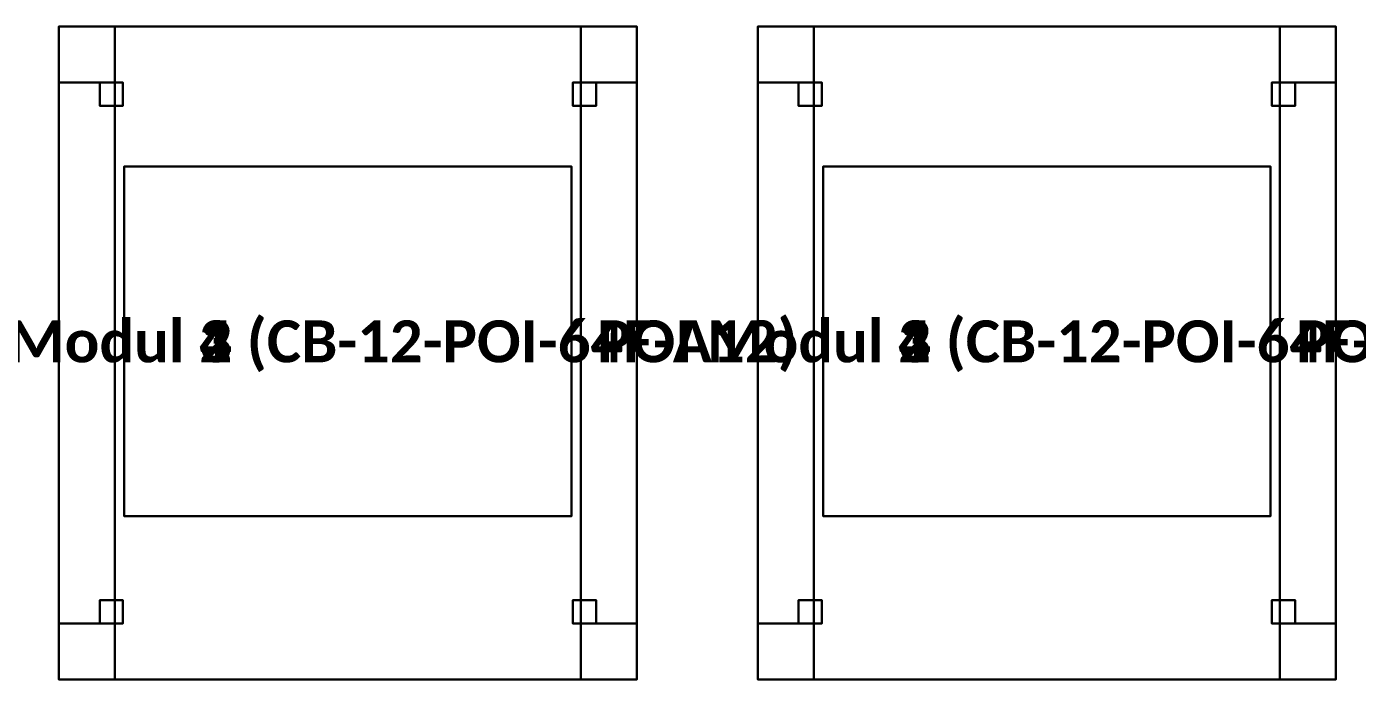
# Model space of a CAD drawing. Header units: millimetres. Extents: x -25000 to 25000, y -60388 to 35000.
# Drawn here: x 14055 to 15483, y -60220 to -59520 of the extents above; entities that cross this region are included whole.
import ezdxf
from ezdxf.enums import TextEntityAlignment as Align

# ---------------------------------------------------------------- set-up
doc = ezdxf.new("R2010")
doc.units = ezdxf.units.MM
doc.layers.add('EKP_POI_MODULLERI', color=40, linetype='CONTINUOUS')
doc.layers.add('EKP_POI_TASIYICI_SASE', color=30, linetype='CONTINUOUS')
doc.styles.get("Standard").update_dxf_attribs({"font": 'calibrib.ttf'})

msp = doc.modelspace()

# ---------------------------------------------------------------- linework, layer by layer
at = {"layer": 'EKP_POI_MODULLERI'}
for p, q in [((14640, -59670, 18279.5), (14160, -59670, 18279.5)), ((14160, -59670, 18279.5), (14160, -60045, 18279.5)), ((14640, -59670, 18543.5), (14160, -59670, 18543.5)), ((14160, -59670, 18543.5), (14160, -60045, 18543.5)), ((14160, -59670, 18279.5), (14160, -59670, 18543.5)), ((14640, -59670, 18594.5), (14160, -59670, 18594.5)), ((14160, -59670, 18594.5), (14160, -60045, 18594.5)), ((14640, -59670, 18858.5), (14160, -59670, 18858.5)), ((14160, -59670, 18858.5), (14160, -60045, 18858.5)), ((14160, -59670, 18594.5), (14160, -59670, 18858.5)), ((14640, -59670, 18909.5), (14160, -59670, 18909.5)), ((14160, -59670, 18909.5), (14160, -60045, 18909.5)), ((14640, -59670, 19173.5), (14160, -59670, 19173.5)), ((14160, -59670, 19173.5), (14160, -60045, 19173.5)), ((14160, -59670, 18909.5), (14160, -59670, 19173.5)), ((14640, -59670, 19224.5), (14160, -59670, 19224.5)), ((14160, -59670, 19224.5), (14160, -60045, 19224.5)), ((14640, -59670, 19488.5), (14160, -59670, 19488.5)), ((14160, -59670, 19488.5), (14160, -60045, 19488.5)), ((14160, -59670, 19224.5), (14160, -59670, 19488.5)), ((14640, -60045, 18279.5), (14640, -59670, 18279.5)), ((14640, -60045, 18543.5), (14640, -59670, 18543.5)), ((14640, -59670, 18279.5), (14640, -59670, 18543.5)), ((14640, -60045, 18594.5), (14640, -59670, 18594.5)), ((14640, -60045, 18858.5), (14640, -59670, 18858.5)), ((14640, -59670, 18594.5), (14640, -59670, 18858.5)), ((14640, -60045, 18909.5), (14640, -59670, 18909.5)), ((14640, -60045, 19173.5), (14640, -59670, 19173.5)), ((14640, -59670, 18909.5), (14640, -59670, 19173.5)), ((14640, -60045, 19224.5), (14640, -59670, 19224.5)), ((14640, -60045, 19488.5), (14640, -59670, 19488.5)), ((14640, -59670, 19224.5), (14640, -59670, 19488.5)), ((15390, -59670, 18279.5), (14910, -59670, 18279.5)), ((14910, -59670, 18279.5), (14910, -60045, 18279.5)), ((15390, -59670, 18543.5), (14910, -59670, 18543.5)), ((14910, -59670, 18543.5), (14910, -60045, 18543.5)), ((14910, -59670, 18279.5), (14910, -59670, 18543.5)), ((15390, -59670, 18594.5), (14910, -59670, 18594.5)), ((14910, -59670, 18594.5), (14910, -60045, 18594.5)), ((15390, -59670, 18858.5), (14910, -59670, 18858.5)), ((14910, -59670, 18858.5), (14910, -60045, 18858.5)), ((14910, -59670, 18594.5), (14910, -59670, 18858.5)), ((15390, -59670, 18909.5), (14910, -59670, 18909.5)), ((14910, -59670, 18909.5), (14910, -60045, 18909.5)), ((15390, -59670, 19173.5), (14910, -59670, 19173.5)), ((14910, -59670, 19173.5), (14910, -60045, 19173.5)), ((14910, -59670, 18909.5), (14910, -59670, 19173.5)), ((15390, -59670, 19224.5), (14910, -59670, 19224.5)), ((14910, -59670, 19224.5), (14910, -60045, 19224.5)), ((15390, -59670, 19488.5), (14910, -59670, 19488.5)), ((14910, -59670, 19488.5), (14910, -60045, 19488.5)), ((14910, -59670, 19224.5), (14910, -59670, 19488.5)), ((15390, -60045, 18279.5), (15390, -59670, 18279.5)), ((15390, -60045, 18543.5), (15390, -59670, 18543.5)), ((15390, -59670, 18279.5), (15390, -59670, 18543.5)), ((15390, -60045, 18594.5), (15390, -59670, 18594.5)), ((15390, -60045, 18858.5), (15390, -59670, 18858.5)), ((15390, -59670, 18594.5), (15390, -59670, 18858.5)), ((15390, -60045, 18909.5), (15390, -59670, 18909.5)), ((15390, -60045, 19173.5), (15390, -59670, 19173.5)), ((15390, -59670, 18909.5), (15390, -59670, 19173.5)), ((15390, -60045, 19224.5), (15390, -59670, 19224.5)), ((15390, -60045, 19488.5), (15390, -59670, 19488.5)), ((15390, -59670, 19224.5), (15390, -59670, 19488.5)), ((14160, -60045, 18279.5), (14640, -60045, 18279.5)), ((14160, -60045, 18543.5), (14640, -60045, 18543.5)), ((14160, -60045, 18279.5), (14160, -60045, 18543.5)), ((14160, -60045, 18594.5), (14640, -60045, 18594.5)), ((14160, -60045, 18858.5), (14640, -60045, 18858.5)), ((14160, -60045, 18594.5), (14160, -60045, 18858.5)), ((14160, -60045, 18909.5), (14640, -60045, 18909.5)), ((14160, -60045, 19173.5), (14640, -60045, 19173.5)), ((14160, -60045, 18909.5), (14160, -60045, 19173.5)), ((14160, -60045, 19224.5), (14640, -60045, 19224.5)), ((14160, -60045, 19488.5), (14640, -60045, 19488.5)), ((14160, -60045, 19224.5), (14160, -60045, 19488.5)), ((14640, -60045, 18279.5), (14640, -60045, 18543.5)), ((14640, -60045, 18594.5), (14640, -60045, 18858.5)), ((14640, -60045, 18909.5), (14640, -60045, 19173.5)), ((14640, -60045, 19224.5), (14640, -60045, 19488.5)), ((14910, -60045, 18279.5), (15390, -60045, 18279.5)), ((14910, -60045, 18543.5), (15390, -60045, 18543.5)), ((14910, -60045, 18279.5), (14910, -60045, 18543.5)), ((14910, -60045, 18594.5), (15390, -60045, 18594.5)), ((14910, -60045, 18858.5), (15390, -60045, 18858.5)), ((14910, -60045, 18594.5), (14910, -60045, 18858.5)), ((14910, -60045, 18909.5), (15390, -60045, 18909.5)), ((14910, -60045, 19173.5), (15390, -60045, 19173.5)), ((14910, -60045, 18909.5), (14910, -60045, 19173.5)), ((14910, -60045, 19224.5), (15390, -60045, 19224.5)), ((14910, -60045, 19488.5), (15390, -60045, 19488.5)), ((14910, -60045, 19224.5), (14910, -60045, 19488.5)), ((15390, -60045, 18279.5), (15390, -60045, 18543.5)), ((15390, -60045, 18594.5), (15390, -60045, 18858.5)), ((15390, -60045, 18909.5), (15390, -60045, 19173.5)), ((15390, -60045, 19224.5), (15390, -60045, 19488.5))]:
    msp.add_line(p, q, dxfattribs=at)
for points in [[(14160, -60045, 18279.5), (14640, -60045, 18279.5), (14640, -59670, 18279.5), (14160, -59670, 18279.5)], [(14160, -60045, 18543.5), (14640, -60045, 18543.5), (14640, -59670, 18543.5), (14160, -59670, 18543.5)], [(14160, -59670, 18279.5), (14640, -59670, 18279.5), (14640, -59670, 18543.5), (14160, -59670, 18543.5)], [(14160, -60045, 18279.5), (14160, -59670, 18279.5), (14160, -59670, 18543.5), (14160, -60045, 18543.5)], [(14160, -60045, 18594.5), (14640, -60045, 18594.5), (14640, -59670, 18594.5), (14160, -59670, 18594.5)], [(14160, -60045, 18858.5), (14640, -60045, 18858.5), (14640, -59670, 18858.5), (14160, -59670, 18858.5)], [(14160, -59670, 18594.5), (14640, -59670, 18594.5), (14640, -59670, 18858.5), (14160, -59670, 18858.5)], [(14160, -60045, 18594.5), (14160, -59670, 18594.5), (14160, -59670, 18858.5), (14160, -60045, 18858.5)], [(14160, -60045, 18909.5), (14640, -60045, 18909.5), (14640, -59670, 18909.5), (14160, -59670, 18909.5)], [(14160, -60045, 19173.5), (14640, -60045, 19173.5), (14640, -59670, 19173.5), (14160, -59670, 19173.5)], [(14160, -59670, 18909.5), (14640, -59670, 18909.5), (14640, -59670, 19173.5), (14160, -59670, 19173.5)], [(14160, -60045, 18909.5), (14160, -59670, 18909.5), (14160, -59670, 19173.5), (14160, -60045, 19173.5)], [(14160, -60045, 19224.5), (14640, -60045, 19224.5), (14640, -59670, 19224.5), (14160, -59670, 19224.5)], [(14160, -60045, 19488.5), (14640, -60045, 19488.5), (14640, -59670, 19488.5), (14160, -59670, 19488.5)], [(14160, -59670, 19224.5), (14640, -59670, 19224.5), (14640, -59670, 19488.5), (14160, -59670, 19488.5)], [(14160, -60045, 19224.5), (14160, -59670, 19224.5), (14160, -59670, 19488.5), (14160, -60045, 19488.5)], [(14640, -60045, 18279.5), (14640, -59670, 18279.5), (14640, -59670, 18543.5), (14640, -60045, 18543.5)], [(14640, -60045, 18594.5), (14640, -59670, 18594.5), (14640, -59670, 18858.5), (14640, -60045, 18858.5)], [(14640, -60045, 18909.5), (14640, -59670, 18909.5), (14640, -59670, 19173.5), (14640, -60045, 19173.5)], [(14640, -60045, 19224.5), (14640, -59670, 19224.5), (14640, -59670, 19488.5), (14640, -60045, 19488.5)], [(14910, -60045, 18279.5), (15390, -60045, 18279.5), (15390, -59670, 18279.5), (14910, -59670, 18279.5)], [(14910, -60045, 18543.5), (15390, -60045, 18543.5), (15390, -59670, 18543.5), (14910, -59670, 18543.5)], [(14910, -59670, 18279.5), (15390, -59670, 18279.5), (15390, -59670, 18543.5), (14910, -59670, 18543.5)], [(14910, -60045, 18279.5), (14910, -59670, 18279.5), (14910, -59670, 18543.5), (14910, -60045, 18543.5)], [(14910, -60045, 18594.5), (15390, -60045, 18594.5), (15390, -59670, 18594.5), (14910, -59670, 18594.5)], [(14910, -60045, 18858.5), (15390, -60045, 18858.5), (15390, -59670, 18858.5), (14910, -59670, 18858.5)], [(14910, -59670, 18594.5), (15390, -59670, 18594.5), (15390, -59670, 18858.5), (14910, -59670, 18858.5)], [(14910, -60045, 18594.5), (14910, -59670, 18594.5), (14910, -59670, 18858.5), (14910, -60045, 18858.5)], [(14910, -60045, 18909.5), (15390, -60045, 18909.5), (15390, -59670, 18909.5), (14910, -59670, 18909.5)], [(14910, -60045, 19173.5), (15390, -60045, 19173.5), (15390, -59670, 19173.5), (14910, -59670, 19173.5)], [(14910, -59670, 18909.5), (15390, -59670, 18909.5), (15390, -59670, 19173.5), (14910, -59670, 19173.5)], [(14910, -60045, 18909.5), (14910, -59670, 18909.5), (14910, -59670, 19173.5), (14910, -60045, 19173.5)], [(14910, -60045, 19224.5), (15390, -60045, 19224.5), (15390, -59670, 19224.5), (14910, -59670, 19224.5)], [(14910, -60045, 19488.5), (15390, -60045, 19488.5), (15390, -59670, 19488.5), (14910, -59670, 19488.5)], [(14910, -59670, 19224.5), (15390, -59670, 19224.5), (15390, -59670, 19488.5), (14910, -59670, 19488.5)], [(14910, -60045, 19224.5), (14910, -59670, 19224.5), (14910, -59670, 19488.5), (14910, -60045, 19488.5)], [(15390, -60045, 18279.5), (15390, -59670, 18279.5), (15390, -59670, 18543.5), (15390, -60045, 18543.5)], [(15390, -60045, 18594.5), (15390, -59670, 18594.5), (15390, -59670, 18858.5), (15390, -60045, 18858.5)], [(15390, -60045, 18909.5), (15390, -59670, 18909.5), (15390, -59670, 19173.5), (15390, -60045, 19173.5)], [(15390, -60045, 19224.5), (15390, -59670, 19224.5), (15390, -59670, 19488.5), (15390, -60045, 19488.5)], [(14160, -60045, 18279.5), (14640, -60045, 18279.5), (14640, -60045, 18543.5), (14160, -60045, 18543.5)], [(14160, -60045, 18594.5), (14640, -60045, 18594.5), (14640, -60045, 18858.5), (14160, -60045, 18858.5)], [(14160, -60045, 18909.5), (14640, -60045, 18909.5), (14640, -60045, 19173.5), (14160, -60045, 19173.5)], [(14160, -60045, 19224.5), (14640, -60045, 19224.5), (14640, -60045, 19488.5), (14160, -60045, 19488.5)], [(14910, -60045, 18279.5), (15390, -60045, 18279.5), (15390, -60045, 18543.5), (14910, -60045, 18543.5)], [(14910, -60045, 18594.5), (15390, -60045, 18594.5), (15390, -60045, 18858.5), (14910, -60045, 18858.5)], [(14910, -60045, 18909.5), (15390, -60045, 18909.5), (15390, -60045, 19173.5), (14910, -60045, 19173.5)], [(14910, -60045, 19224.5), (15390, -60045, 19224.5), (15390, -60045, 19488.5), (14910, -60045, 19488.5)]]:
    msp.add_3dface(points, dxfattribs=at)
at = {"layer": 'EKP_POI_TASIYICI_SASE'}
for p, q in [((14710, -59520, 18121), (14090, -59520, 18121)), ((14090, -59520, 18121), (14090, -60220, 18121)), ((14710, -59520, 18221), (14090, -59520, 18221)), ((14090, -59520, 18221), (14090, -60220, 18221)), ((14090, -59520, 18121), (14090, -59520, 18221)), ((14150, -59520, 18221), (14090, -59520, 18221)), ((14090, -59520, 18221), (14090, -59580, 18221)), ((14150, -59520, 19541), (14090, -59520, 19541)), ((14090, -59520, 19541), (14090, -59580, 19541)), ((14090, -59520, 18221), (14090, -59520, 19541)), ((14710, -59520, 19541), (14090, -59520, 19541)), ((14090, -59520, 19541), (14090, -60220, 19541)), ((14710, -59520, 19601), (14090, -59520, 19601)), ((14090, -59520, 19601), (14090, -60220, 19601)), ((14090, -59520, 19541), (14090, -59520, 19601)), ((14150, -59580, 18221), (14150, -59520, 18221)), ((14150, -59580, 19541), (14150, -59520, 19541)), ((14150, -59520, 18221), (14150, -59520, 19541)), ((14710, -59520, 18221), (14650, -59520, 18221)), ((14650, -59520, 18221), (14650, -59580, 18221)), ((14710, -59520, 19541), (14650, -59520, 19541)), ((14650, -59520, 19541), (14650, -59580, 19541)), ((14650, -59520, 18221), (14650, -59520, 19541)), ((14710, -60220, 18121), (14710, -59520, 18121)), ((14710, -60220, 18221), (14710, -59520, 18221)), ((14710, -59520, 18121), (14710, -59520, 18221)), ((14710, -59580, 18221), (14710, -59520, 18221)), ((14710, -59580, 19541), (14710, -59520, 19541)), ((14710, -59520, 18221), (14710, -59520, 19541)), ((14710, -60220, 19541), (14710, -59520, 19541)), ((14710, -60220, 19601), (14710, -59520, 19601)), ((14710, -59520, 19541), (14710, -59520, 19601)), ((15460, -59520, 18121), (14840, -59520, 18121)), ((14840, -59520, 18121), (14840, -60220, 18121)), ((15460, -59520, 18221), (14840, -59520, 18221)), ((14840, -59520, 18221), (14840, -60220, 18221)), ((14840, -59520, 18121), (14840, -59520, 18221)), ((14900, -59520, 18221), (14840, -59520, 18221)), ((14840, -59520, 18221), (14840, -59580, 18221)), ((14900, -59520, 19541), (14840, -59520, 19541)), ((14840, -59520, 19541), (14840, -59580, 19541)), ((14840, -59520, 18221), (14840, -59520, 19541)), ((15460, -59520, 19541), (14840, -59520, 19541)), ((14840, -59520, 19541), (14840, -60220, 19541)), ((15460, -59520, 19601), (14840, -59520, 19601)), ((14840, -59520, 19601), (14840, -60220, 19601)), ((14840, -59520, 19541), (14840, -59520, 19601)), ((14900, -59580, 18221), (14900, -59520, 18221)), ((14900, -59580, 19541), (14900, -59520, 19541)), ((14900, -59520, 18221), (14900, -59520, 19541)), ((15460, -59520, 18221), (15400, -59520, 18221)), ((15400, -59520, 18221), (15400, -59580, 18221)), ((15460, -59520, 19541), (15400, -59520, 19541)), ((15400, -59520, 19541), (15400, -59580, 19541)), ((15400, -59520, 18221), (15400, -59520, 19541)), ((15460, -60220, 18121), (15460, -59520, 18121)), ((15460, -60220, 18221), (15460, -59520, 18221)), ((15460, -59520, 18121), (15460, -59520, 18221)), ((15460, -59580, 18221), (15460, -59520, 18221)), ((15460, -59580, 19541), (15460, -59520, 19541)), ((15460, -59520, 18221), (15460, -59520, 19541)), ((15460, -60220, 19541), (15460, -59520, 19541)), ((15460, -60220, 19601), (15460, -59520, 19601)), ((15460, -59520, 19541), (15460, -59520, 19601)), ((14090, -59580, 18221), (14150, -59580, 18221)), ((14090, -59580, 19541), (14150, -59580, 19541)), ((14090, -59580, 18221), (14090, -59580, 19541)), ((14150, -59580, 18261), (14090, -59580, 18261)), ((14090, -59580, 18261), (14090, -60160, 18261)), ((14150, -59580, 18301), (14090, -59580, 18301)), ((14090, -59580, 18301), (14090, -60160, 18301)), ((14090, -59580, 18261), (14090, -59580, 18301)), ((14150, -59580, 18861), (14090, -59580, 18861)), ((14090, -59580, 18861), (14090, -60160, 18861)), ((14150, -59580, 18901), (14090, -59580, 18901)), ((14090, -59580, 18901), (14090, -60160, 18901)), ((14090, -59580, 18861), (14090, -59580, 18901)), ((14150, -59580, 19481), (14090, -59580, 19481)), ((14090, -59580, 19481), (14090, -60160, 19481)), ((14150, -59580, 19521), (14090, -59580, 19521)), ((14090, -59580, 19521), (14090, -60160, 19521)), ((14090, -59580, 19481), (14090, -59580, 19521)), ((14158.7, -59580, 18221), (14133.7, -59580, 18221)), ((14133.7, -59580, 18221), (14133.7, -59605, 18221)), ((14158.7, -59580, 19541), (14133.7, -59580, 19541)), ((14133.7, -59580, 19541), (14133.7, -59605, 19541)), ((14133.7, -59580, 18221), (14133.7, -59580, 19541)), ((14150, -59580, 18221), (14150, -59580, 19541)), ((14150, -60160, 18261), (14150, -59580, 18261)), ((14150, -60160, 18301), (14150, -59580, 18301)), ((14150, -59580, 18261), (14150, -59580, 18301)), ((14150, -60160, 18861), (14150, -59580, 18861)), ((14150, -60160, 18901), (14150, -59580, 18901)), ((14150, -59580, 18861), (14150, -59580, 18901)), ((14150, -60160, 19481), (14150, -59580, 19481)), ((14150, -60160, 19521), (14150, -59580, 19521)), ((14150, -59580, 19481), (14150, -59580, 19521)), ((14158.7, -59605, 18221), (14158.7, -59580, 18221)), ((14158.7, -59605, 19541), (14158.7, -59580, 19541)), ((14158.7, -59580, 18221), (14158.7, -59580, 19541)), ((14666.3, -59580, 18221), (14641.3, -59580, 18221)), ((14641.3, -59580, 18221), (14641.3, -59605, 18221)), ((14666.3, -59580, 19541), (14641.3, -59580, 19541)), ((14641.3, -59580, 19541), (14641.3, -59605, 19541)), ((14641.3, -59580, 18221), (14641.3, -59580, 19541)), ((14650, -59580, 18221), (14710, -59580, 18221)), ((14650, -59580, 19541), (14710, -59580, 19541)), ((14650, -59580, 18221), (14650, -59580, 19541)), ((14710, -59580, 18261), (14650, -59580, 18261)), ((14650, -59580, 18261), (14650, -60160, 18261)), ((14710, -59580, 18301), (14650, -59580, 18301)), ((14650, -59580, 18301), (14650, -60160, 18301)), ((14650, -59580, 18261), (14650, -59580, 18301)), ((14710, -59580, 18861), (14650, -59580, 18861)), ((14650, -59580, 18861), (14650, -60160, 18861)), ((14710, -59580, 18901), (14650, -59580, 18901)), ((14650, -59580, 18901), (14650, -60160, 18901)), ((14650, -59580, 18861), (14650, -59580, 18901)), ((14710, -59580, 19481), (14650, -59580, 19481)), ((14650, -59580, 19481), (14650, -60160, 19481)), ((14710, -59580, 19521), (14650, -59580, 19521)), ((14650, -59580, 19521), (14650, -60160, 19521)), ((14650, -59580, 19481), (14650, -59580, 19521)), ((14666.3, -59605, 18221), (14666.3, -59580, 18221)), ((14666.3, -59605, 19541), (14666.3, -59580, 19541)), ((14666.3, -59580, 18221), (14666.3, -59580, 19541)), ((14710, -59580, 18221), (14710, -59580, 19541)), ((14710, -60160, 18261), (14710, -59580, 18261)), ((14710, -60160, 18301), (14710, -59580, 18301)), ((14710, -59580, 18261), (14710, -59580, 18301)), ((14710, -60160, 18861), (14710, -59580, 18861)), ((14710, -60160, 18901), (14710, -59580, 18901)), ((14710, -59580, 18861), (14710, -59580, 18901)), ((14710, -60160, 19481), (14710, -59580, 19481)), ((14710, -60160, 19521), (14710, -59580, 19521)), ((14710, -59580, 19481), (14710, -59580, 19521)), ((14840, -59580, 18221), (14900, -59580, 18221)), ((14840, -59580, 19541), (14900, -59580, 19541)), ((14840, -59580, 18221), (14840, -59580, 19541)), ((14900, -59580, 18261), (14840, -59580, 18261)), ((14840, -59580, 18261), (14840, -60160, 18261)), ((14900, -59580, 18301), (14840, -59580, 18301)), ((14840, -59580, 18301), (14840, -60160, 18301)), ((14840, -59580, 18261), (14840, -59580, 18301)), ((14900, -59580, 18861), (14840, -59580, 18861)), ((14840, -59580, 18861), (14840, -60160, 18861)), ((14900, -59580, 18901), (14840, -59580, 18901)), ((14840, -59580, 18901), (14840, -60160, 18901)), ((14840, -59580, 18861), (14840, -59580, 18901)), ((14900, -59580, 19481), (14840, -59580, 19481)), ((14840, -59580, 19481), (14840, -60160, 19481)), ((14900, -59580, 19521), (14840, -59580, 19521)), ((14840, -59580, 19521), (14840, -60160, 19521)), ((14840, -59580, 19481), (14840, -59580, 19521)), ((14908.7, -59580, 18221), (14883.7, -59580, 18221)), ((14883.7, -59580, 18221), (14883.7, -59605, 18221)), ((14908.7, -59580, 19541), (14883.7, -59580, 19541)), ((14883.7, -59580, 19541), (14883.7, -59605, 19541)), ((14883.7, -59580, 18221), (14883.7, -59580, 19541)), ((14900, -59580, 18221), (14900, -59580, 19541)), ((14900, -60160, 18261), (14900, -59580, 18261)), ((14900, -60160, 18301), (14900, -59580, 18301)), ((14900, -59580, 18261), (14900, -59580, 18301)), ((14900, -60160, 18861), (14900, -59580, 18861)), ((14900, -60160, 18901), (14900, -59580, 18901)), ((14900, -59580, 18861), (14900, -59580, 18901)), ((14900, -60160, 19481), (14900, -59580, 19481)), ((14900, -60160, 19521), (14900, -59580, 19521)), ((14900, -59580, 19481), (14900, -59580, 19521)), ((14908.7, -59605, 18221), (14908.7, -59580, 18221)), ((14908.7, -59605, 19541), (14908.7, -59580, 19541)), ((14908.7, -59580, 18221), (14908.7, -59580, 19541)), ((15416.3, -59580, 18221), (15391.3, -59580, 18221)), ((15391.3, -59580, 18221), (15391.3, -59605, 18221)), ((15416.3, -59580, 19541), (15391.3, -59580, 19541)), ((15391.3, -59580, 19541), (15391.3, -59605, 19541)), ((15391.3, -59580, 18221), (15391.3, -59580, 19541)), ((15400, -59580, 18221), (15460, -59580, 18221)), ((15400, -59580, 19541), (15460, -59580, 19541)), ((15400, -59580, 18221), (15400, -59580, 19541)), ((15460, -59580, 18261), (15400, -59580, 18261)), ((15400, -59580, 18261), (15400, -60160, 18261)), ((15460, -59580, 18301), (15400, -59580, 18301)), ((15400, -59580, 18301), (15400, -60160, 18301)), ((15400, -59580, 18261), (15400, -59580, 18301)), ((15460, -59580, 18861), (15400, -59580, 18861)), ((15400, -59580, 18861), (15400, -60160, 18861)), ((15460, -59580, 18901), (15400, -59580, 18901)), ((15400, -59580, 18901), (15400, -60160, 18901)), ((15400, -59580, 18861), (15400, -59580, 18901)), ((15460, -59580, 19481), (15400, -59580, 19481)), ((15400, -59580, 19481), (15400, -60160, 19481)), ((15460, -59580, 19521), (15400, -59580, 19521)), ((15400, -59580, 19521), (15400, -60160, 19521)), ((15400, -59580, 19481), (15400, -59580, 19521)), ((15416.3, -59605, 18221), (15416.3, -59580, 18221)), ((15416.3, -59605, 19541), (15416.3, -59580, 19541)), ((15416.3, -59580, 18221), (15416.3, -59580, 19541)), ((15460, -59580, 18221), (15460, -59580, 19541)), ((15460, -60160, 18261), (15460, -59580, 18261)), ((15460, -60160, 18301), (15460, -59580, 18301)), ((15460, -59580, 18261), (15460, -59580, 18301)), ((15460, -60160, 18861), (15460, -59580, 18861)), ((15460, -60160, 18901), (15460, -59580, 18901)), ((15460, -59580, 18861), (15460, -59580, 18901)), ((15460, -60160, 19481), (15460, -59580, 19481)), ((15460, -60160, 19521), (15460, -59580, 19521)), ((15460, -59580, 19481), (15460, -59580, 19521)), ((14133.7, -59605, 18221), (14158.7, -59605, 18221)), ((14133.7, -59605, 19541), (14158.7, -59605, 19541)), ((14133.7, -59605, 18221), (14133.7, -59605, 19541)), ((14158.7, -59605, 18221), (14158.7, -59605, 19541)), ((14641.3, -59605, 18221), (14666.3, -59605, 18221)), ((14641.3, -59605, 19541), (14666.3, -59605, 19541)), ((14641.3, -59605, 18221), (14641.3, -59605, 19541)), ((14666.3, -59605, 18221), (14666.3, -59605, 19541)), ((14883.7, -59605, 18221), (14908.7, -59605, 18221)), ((14883.7, -59605, 19541), (14908.7, -59605, 19541)), ((14883.7, -59605, 18221), (14883.7, -59605, 19541)), ((14908.7, -59605, 18221), (14908.7, -59605, 19541)), ((15391.3, -59605, 18221), (15416.3, -59605, 18221)), ((15391.3, -59605, 19541), (15416.3, -59605, 19541)), ((15391.3, -59605, 18221), (15391.3, -59605, 19541)), ((15416.3, -59605, 18221), (15416.3, -59605, 19541)), ((14158.7, -60135, 18221), (14133.7, -60135, 18221)), ((14133.7, -60135, 18221), (14133.7, -60160, 18221)), ((14158.7, -60135, 19541), (14133.7, -60135, 19541)), ((14133.7, -60135, 19541), (14133.7, -60160, 19541)), ((14133.7, -60135, 18221), (14133.7, -60135, 19541)), ((14158.7, -60160, 18221), (14158.7, -60135, 18221)), ((14158.7, -60160, 19541), (14158.7, -60135, 19541)), ((14158.7, -60135, 18221), (14158.7, -60135, 19541)), ((14666.3, -60135, 18221), (14641.3, -60135, 18221)), ((14641.3, -60135, 18221), (14641.3, -60160, 18221)), ((14666.3, -60135, 19541), (14641.3, -60135, 19541)), ((14641.3, -60135, 19541), (14641.3, -60160, 19541)), ((14641.3, -60135, 18221), (14641.3, -60135, 19541)), ((14666.3, -60160, 18221), (14666.3, -60135, 18221)), ((14666.3, -60160, 19541), (14666.3, -60135, 19541)), ((14666.3, -60135, 18221), (14666.3, -60135, 19541)), ((14908.7, -60135, 18221), (14883.7, -60135, 18221)), ((14883.7, -60135, 18221), (14883.7, -60160, 18221)), ((14908.7, -60135, 19541), (14883.7, -60135, 19541)), ((14883.7, -60135, 19541), (14883.7, -60160, 19541)), ((14883.7, -60135, 18221), (14883.7, -60135, 19541)), ((14908.7, -60160, 18221), (14908.7, -60135, 18221)), ((14908.7, -60160, 19541), (14908.7, -60135, 19541)), ((14908.7, -60135, 18221), (14908.7, -60135, 19541)), ((15416.3, -60135, 18221), (15391.3, -60135, 18221)), ((15391.3, -60135, 18221), (15391.3, -60160, 18221)), ((15416.3, -60135, 19541), (15391.3, -60135, 19541)), ((15391.3, -60135, 19541), (15391.3, -60160, 19541)), ((15391.3, -60135, 18221), (15391.3, -60135, 19541)), ((15416.3, -60160, 18221), (15416.3, -60135, 18221)), ((15416.3, -60160, 19541), (15416.3, -60135, 19541)), ((15416.3, -60135, 18221), (15416.3, -60135, 19541)), ((14150, -60160, 18221), (14090, -60160, 18221)), ((14090, -60160, 18221), (14090, -60220, 18221)), ((14150, -60160, 19541), (14090, -60160, 19541)), ((14090, -60160, 19541), (14090, -60220, 19541)), ((14090, -60160, 18221), (14090, -60160, 19541)), ((14090, -60160, 18261), (14150, -60160, 18261)), ((14090, -60160, 18301), (14150, -60160, 18301)), ((14090, -60160, 18261), (14090, -60160, 18301)), ((14090, -60160, 18861), (14150, -60160, 18861)), ((14090, -60160, 18901), (14150, -60160, 18901)), ((14090, -60160, 18861), (14090, -60160, 18901)), ((14090, -60160, 19481), (14150, -60160, 19481)), ((14090, -60160, 19521), (14150, -60160, 19521)), ((14090, -60160, 19481), (14090, -60160, 19521)), ((14133.7, -60160, 18221), (14158.7, -60160, 18221)), ((14133.7, -60160, 19541), (14158.7, -60160, 19541)), ((14133.7, -60160, 18221), (14133.7, -60160, 19541)), ((14150, -60220, 18221), (14150, -60160, 18221)), ((14150, -60220, 19541), (14150, -60160, 19541)), ((14150, -60160, 18221), (14150, -60160, 19541)), ((14150, -60160, 18261), (14150, -60160, 18301)), ((14150, -60160, 18861), (14150, -60160, 18901)), ((14150, -60160, 19481), (14150, -60160, 19521)), ((14158.7, -60160, 18221), (14158.7, -60160, 19541)), ((14641.3, -60160, 18221), (14666.3, -60160, 18221)), ((14641.3, -60160, 19541), (14666.3, -60160, 19541)), ((14641.3, -60160, 18221), (14641.3, -60160, 19541)), ((14710, -60160, 18221), (14650, -60160, 18221)), ((14650, -60160, 18221), (14650, -60220, 18221)), ((14710, -60160, 19541), (14650, -60160, 19541)), ((14650, -60160, 19541), (14650, -60220, 19541)), ((14650, -60160, 18221), (14650, -60160, 19541)), ((14650, -60160, 18261), (14710, -60160, 18261)), ((14650, -60160, 18301), (14710, -60160, 18301)), ((14650, -60160, 18261), (14650, -60160, 18301)), ((14650, -60160, 18861), (14710, -60160, 18861)), ((14650, -60160, 18901), (14710, -60160, 18901)), ((14650, -60160, 18861), (14650, -60160, 18901)), ((14650, -60160, 19481), (14710, -60160, 19481)), ((14650, -60160, 19521), (14710, -60160, 19521)), ((14650, -60160, 19481), (14650, -60160, 19521)), ((14666.3, -60160, 18221), (14666.3, -60160, 19541)), ((14710, -60220, 18221), (14710, -60160, 18221)), ((14710, -60220, 19541), (14710, -60160, 19541)), ((14710, -60160, 18221), (14710, -60160, 19541)), ((14710, -60160, 18261), (14710, -60160, 18301)), ((14710, -60160, 18861), (14710, -60160, 18901)), ((14710, -60160, 19481), (14710, -60160, 19521)), ((14900, -60160, 18221), (14840, -60160, 18221)), ((14840, -60160, 18221), (14840, -60220, 18221)), ((14900, -60160, 19541), (14840, -60160, 19541)), ((14840, -60160, 19541), (14840, -60220, 19541)), ((14840, -60160, 18221), (14840, -60160, 19541)), ((14840, -60160, 18261), (14900, -60160, 18261)), ((14840, -60160, 18301), (14900, -60160, 18301)), ((14840, -60160, 18261), (14840, -60160, 18301)), ((14840, -60160, 18861), (14900, -60160, 18861)), ((14840, -60160, 18901), (14900, -60160, 18901)), ((14840, -60160, 18861), (14840, -60160, 18901)), ((14840, -60160, 19481), (14900, -60160, 19481)), ((14840, -60160, 19521), (14900, -60160, 19521)), ((14840, -60160, 19481), (14840, -60160, 19521)), ((14883.7, -60160, 18221), (14908.7, -60160, 18221)), ((14883.7, -60160, 19541), (14908.7, -60160, 19541)), ((14883.7, -60160, 18221), (14883.7, -60160, 19541)), ((14900, -60220, 18221), (14900, -60160, 18221)), ((14900, -60220, 19541), (14900, -60160, 19541)), ((14900, -60160, 18221), (14900, -60160, 19541)), ((14900, -60160, 18261), (14900, -60160, 18301)), ((14900, -60160, 18861), (14900, -60160, 18901)), ((14900, -60160, 19481), (14900, -60160, 19521)), ((14908.7, -60160, 18221), (14908.7, -60160, 19541)), ((15391.3, -60160, 18221), (15416.3, -60160, 18221)), ((15391.3, -60160, 19541), (15416.3, -60160, 19541)), ((15391.3, -60160, 18221), (15391.3, -60160, 19541)), ((15460, -60160, 18221), (15400, -60160, 18221)), ((15400, -60160, 18221), (15400, -60220, 18221)), ((15460, -60160, 19541), (15400, -60160, 19541)), ((15400, -60160, 19541), (15400, -60220, 19541)), ((15400, -60160, 18221), (15400, -60160, 19541)), ((15400, -60160, 18261), (15460, -60160, 18261)), ((15400, -60160, 18301), (15460, -60160, 18301)), ((15400, -60160, 18261), (15400, -60160, 18301)), ((15400, -60160, 18861), (15460, -60160, 18861)), ((15400, -60160, 18901), (15460, -60160, 18901)), ((15400, -60160, 18861), (15400, -60160, 18901)), ((15400, -60160, 19481), (15460, -60160, 19481)), ((15400, -60160, 19521), (15460, -60160, 19521)), ((15400, -60160, 19481), (15400, -60160, 19521)), ((15416.3, -60160, 18221), (15416.3, -60160, 19541)), ((15460, -60220, 18221), (15460, -60160, 18221)), ((15460, -60220, 19541), (15460, -60160, 19541)), ((15460, -60160, 18221), (15460, -60160, 19541)), ((15460, -60160, 18261), (15460, -60160, 18301)), ((15460, -60160, 18861), (15460, -60160, 18901)), ((15460, -60160, 19481), (15460, -60160, 19521)), ((14090, -60220, 18121), (14710, -60220, 18121)), ((14090, -60220, 18221), (14710, -60220, 18221)), ((14090, -60220, 18121), (14090, -60220, 18221)), ((14090, -60220, 18221), (14150, -60220, 18221)), ((14090, -60220, 19541), (14150, -60220, 19541)), ((14090, -60220, 18221), (14090, -60220, 19541)), ((14090, -60220, 19541), (14710, -60220, 19541)), ((14090, -60220, 19601), (14710, -60220, 19601)), ((14090, -60220, 19541), (14090, -60220, 19601)), ((14150, -60220, 18221), (14150, -60220, 19541)), ((14650, -60220, 18221), (14710, -60220, 18221)), ((14650, -60220, 19541), (14710, -60220, 19541)), ((14650, -60220, 18221), (14650, -60220, 19541)), ((14710, -60220, 18121), (14710, -60220, 18221)), ((14710, -60220, 18221), (14710, -60220, 19541)), ((14710, -60220, 19541), (14710, -60220, 19601)), ((14840, -60220, 18121), (15460, -60220, 18121)), ((14840, -60220, 18221), (15460, -60220, 18221)), ((14840, -60220, 18121), (14840, -60220, 18221)), ((14840, -60220, 18221), (14900, -60220, 18221)), ((14840, -60220, 19541), (14900, -60220, 19541)), ((14840, -60220, 18221), (14840, -60220, 19541)), ((14840, -60220, 19541), (15460, -60220, 19541)), ((14840, -60220, 19601), (15460, -60220, 19601)), ((14840, -60220, 19541), (14840, -60220, 19601)), ((14900, -60220, 18221), (14900, -60220, 19541)), ((15400, -60220, 18221), (15460, -60220, 18221)), ((15400, -60220, 19541), (15460, -60220, 19541)), ((15400, -60220, 18221), (15400, -60220, 19541)), ((15460, -60220, 18121), (15460, -60220, 18221)), ((15460, -60220, 18221), (15460, -60220, 19541)), ((15460, -60220, 19541), (15460, -60220, 19601))]:
    msp.add_line(p, q, dxfattribs=at)
for points in [[(14090, -60220, 18121), (14710, -60220, 18121), (14710, -59520, 18121), (14090, -59520, 18121)], [(14090, -60220, 18221), (14710, -60220, 18221), (14710, -59520, 18221), (14090, -59520, 18221)], [(14090, -59520, 18121), (14710, -59520, 18121), (14710, -59520, 18221), (14090, -59520, 18221)], [(14090, -60220, 18121), (14090, -59520, 18121), (14090, -59520, 18221), (14090, -60220, 18221)], [(14090, -59580, 18221), (14150, -59580, 18221), (14150, -59520, 18221), (14090, -59520, 18221)], [(14090, -59580, 19541), (14150, -59580, 19541), (14150, -59520, 19541), (14090, -59520, 19541)], [(14090, -59520, 18221), (14150, -59520, 18221), (14150, -59520, 19541), (14090, -59520, 19541)], [(14090, -59580, 18221), (14090, -59520, 18221), (14090, -59520, 19541), (14090, -59580, 19541)], [(14090, -60220, 19541), (14710, -60220, 19541), (14710, -59520, 19541), (14090, -59520, 19541)], [(14090, -60220, 19601), (14710, -60220, 19601), (14710, -59520, 19601), (14090, -59520, 19601)], [(14090, -59520, 19541), (14710, -59520, 19541), (14710, -59520, 19601), (14090, -59520, 19601)], [(14090, -60220, 19541), (14090, -59520, 19541), (14090, -59520, 19601), (14090, -60220, 19601)], [(14150, -59580, 18221), (14150, -59520, 18221), (14150, -59520, 19541), (14150, -59580, 19541)], [(14650, -59580, 18221), (14710, -59580, 18221), (14710, -59520, 18221), (14650, -59520, 18221)], [(14650, -59580, 19541), (14710, -59580, 19541), (14710, -59520, 19541), (14650, -59520, 19541)], [(14650, -59520, 18221), (14710, -59520, 18221), (14710, -59520, 19541), (14650, -59520, 19541)], [(14650, -59580, 18221), (14650, -59520, 18221), (14650, -59520, 19541), (14650, -59580, 19541)], [(14710, -60220, 18121), (14710, -59520, 18121), (14710, -59520, 18221), (14710, -60220, 18221)], [(14710, -59580, 18221), (14710, -59520, 18221), (14710, -59520, 19541), (14710, -59580, 19541)], [(14710, -60220, 19541), (14710, -59520, 19541), (14710, -59520, 19601), (14710, -60220, 19601)], [(14840, -60220, 18121), (15460, -60220, 18121), (15460, -59520, 18121), (14840, -59520, 18121)], [(14840, -60220, 18221), (15460, -60220, 18221), (15460, -59520, 18221), (14840, -59520, 18221)], [(14840, -59520, 18121), (15460, -59520, 18121), (15460, -59520, 18221), (14840, -59520, 18221)], [(14840, -60220, 18121), (14840, -59520, 18121), (14840, -59520, 18221), (14840, -60220, 18221)], [(14840, -59580, 18221), (14900, -59580, 18221), (14900, -59520, 18221), (14840, -59520, 18221)], [(14840, -59580, 19541), (14900, -59580, 19541), (14900, -59520, 19541), (14840, -59520, 19541)], [(14840, -59520, 18221), (14900, -59520, 18221), (14900, -59520, 19541), (14840, -59520, 19541)], [(14840, -59580, 18221), (14840, -59520, 18221), (14840, -59520, 19541), (14840, -59580, 19541)], [(14840, -60220, 19541), (15460, -60220, 19541), (15460, -59520, 19541), (14840, -59520, 19541)], [(14840, -60220, 19601), (15460, -60220, 19601), (15460, -59520, 19601), (14840, -59520, 19601)], [(14840, -59520, 19541), (15460, -59520, 19541), (15460, -59520, 19601), (14840, -59520, 19601)], [(14840, -60220, 19541), (14840, -59520, 19541), (14840, -59520, 19601), (14840, -60220, 19601)], [(14900, -59580, 18221), (14900, -59520, 18221), (14900, -59520, 19541), (14900, -59580, 19541)], [(15400, -59580, 18221), (15460, -59580, 18221), (15460, -59520, 18221), (15400, -59520, 18221)], [(15400, -59580, 19541), (15460, -59580, 19541), (15460, -59520, 19541), (15400, -59520, 19541)], [(15400, -59520, 18221), (15460, -59520, 18221), (15460, -59520, 19541), (15400, -59520, 19541)], [(15400, -59580, 18221), (15400, -59520, 18221), (15400, -59520, 19541), (15400, -59580, 19541)], [(15460, -60220, 18121), (15460, -59520, 18121), (15460, -59520, 18221), (15460, -60220, 18221)], [(15460, -59580, 18221), (15460, -59520, 18221), (15460, -59520, 19541), (15460, -59580, 19541)], [(15460, -60220, 19541), (15460, -59520, 19541), (15460, -59520, 19601), (15460, -60220, 19601)], [(14090, -59580, 18221), (14150, -59580, 18221), (14150, -59580, 19541), (14090, -59580, 19541)], [(14090, -60160, 18261), (14150, -60160, 18261), (14150, -59580, 18261), (14090, -59580, 18261)], [(14090, -60160, 18301), (14150, -60160, 18301), (14150, -59580, 18301), (14090, -59580, 18301)], [(14090, -59580, 18261), (14150, -59580, 18261), (14150, -59580, 18301), (14090, -59580, 18301)], [(14090, -60160, 18261), (14090, -59580, 18261), (14090, -59580, 18301), (14090, -60160, 18301)], [(14090, -60160, 18861), (14150, -60160, 18861), (14150, -59580, 18861), (14090, -59580, 18861)], [(14090, -60160, 18901), (14150, -60160, 18901), (14150, -59580, 18901), (14090, -59580, 18901)], [(14090, -59580, 18861), (14150, -59580, 18861), (14150, -59580, 18901), (14090, -59580, 18901)], [(14090, -60160, 18861), (14090, -59580, 18861), (14090, -59580, 18901), (14090, -60160, 18901)], [(14090, -60160, 19481), (14150, -60160, 19481), (14150, -59580, 19481), (14090, -59580, 19481)], [(14090, -60160, 19521), (14150, -60160, 19521), (14150, -59580, 19521), (14090, -59580, 19521)], [(14090, -59580, 19481), (14150, -59580, 19481), (14150, -59580, 19521), (14090, -59580, 19521)], [(14090, -60160, 19481), (14090, -59580, 19481), (14090, -59580, 19521), (14090, -60160, 19521)], [(14133.7, -59605, 18221), (14158.7, -59605, 18221), (14158.7, -59580, 18221), (14133.7, -59580, 18221)], [(14133.7, -59605, 19541), (14158.7, -59605, 19541), (14158.7, -59580, 19541), (14133.7, -59580, 19541)], [(14133.7, -59580, 18221), (14158.7, -59580, 18221), (14158.7, -59580, 19541), (14133.7, -59580, 19541)], [(14133.7, -59605, 18221), (14133.7, -59580, 18221), (14133.7, -59580, 19541), (14133.7, -59605, 19541)], [(14150, -60160, 18261), (14150, -59580, 18261), (14150, -59580, 18301), (14150, -60160, 18301)], [(14150, -60160, 18861), (14150, -59580, 18861), (14150, -59580, 18901), (14150, -60160, 18901)], [(14150, -60160, 19481), (14150, -59580, 19481), (14150, -59580, 19521), (14150, -60160, 19521)], [(14158.7, -59605, 18221), (14158.7, -59580, 18221), (14158.7, -59580, 19541), (14158.7, -59605, 19541)], [(14641.3, -59605, 18221), (14666.3, -59605, 18221), (14666.3, -59580, 18221), (14641.3, -59580, 18221)], [(14641.3, -59605, 19541), (14666.3, -59605, 19541), (14666.3, -59580, 19541), (14641.3, -59580, 19541)], [(14641.3, -59580, 18221), (14666.3, -59580, 18221), (14666.3, -59580, 19541), (14641.3, -59580, 19541)], [(14641.3, -59605, 18221), (14641.3, -59580, 18221), (14641.3, -59580, 19541), (14641.3, -59605, 19541)], [(14650, -59580, 18221), (14710, -59580, 18221), (14710, -59580, 19541), (14650, -59580, 19541)], [(14650, -60160, 18261), (14710, -60160, 18261), (14710, -59580, 18261), (14650, -59580, 18261)], [(14650, -60160, 18301), (14710, -60160, 18301), (14710, -59580, 18301), (14650, -59580, 18301)], [(14650, -59580, 18261), (14710, -59580, 18261), (14710, -59580, 18301), (14650, -59580, 18301)], [(14650, -60160, 18261), (14650, -59580, 18261), (14650, -59580, 18301), (14650, -60160, 18301)], [(14650, -60160, 18861), (14710, -60160, 18861), (14710, -59580, 18861), (14650, -59580, 18861)], [(14650, -60160, 18901), (14710, -60160, 18901), (14710, -59580, 18901), (14650, -59580, 18901)], [(14650, -59580, 18861), (14710, -59580, 18861), (14710, -59580, 18901), (14650, -59580, 18901)], [(14650, -60160, 18861), (14650, -59580, 18861), (14650, -59580, 18901), (14650, -60160, 18901)], [(14650, -60160, 19481), (14710, -60160, 19481), (14710, -59580, 19481), (14650, -59580, 19481)], [(14650, -60160, 19521), (14710, -60160, 19521), (14710, -59580, 19521), (14650, -59580, 19521)], [(14650, -59580, 19481), (14710, -59580, 19481), (14710, -59580, 19521), (14650, -59580, 19521)], [(14650, -60160, 19481), (14650, -59580, 19481), (14650, -59580, 19521), (14650, -60160, 19521)], [(14666.3, -59605, 18221), (14666.3, -59580, 18221), (14666.3, -59580, 19541), (14666.3, -59605, 19541)], [(14710, -60160, 18261), (14710, -59580, 18261), (14710, -59580, 18301), (14710, -60160, 18301)], [(14710, -60160, 18861), (14710, -59580, 18861), (14710, -59580, 18901), (14710, -60160, 18901)], [(14710, -60160, 19481), (14710, -59580, 19481), (14710, -59580, 19521), (14710, -60160, 19521)], [(14840, -59580, 18221), (14900, -59580, 18221), (14900, -59580, 19541), (14840, -59580, 19541)], [(14840, -60160, 18261), (14900, -60160, 18261), (14900, -59580, 18261), (14840, -59580, 18261)], [(14840, -60160, 18301), (14900, -60160, 18301), (14900, -59580, 18301), (14840, -59580, 18301)], [(14840, -59580, 18261), (14900, -59580, 18261), (14900, -59580, 18301), (14840, -59580, 18301)], [(14840, -60160, 18261), (14840, -59580, 18261), (14840, -59580, 18301), (14840, -60160, 18301)], [(14840, -60160, 18861), (14900, -60160, 18861), (14900, -59580, 18861), (14840, -59580, 18861)], [(14840, -60160, 18901), (14900, -60160, 18901), (14900, -59580, 18901), (14840, -59580, 18901)], [(14840, -59580, 18861), (14900, -59580, 18861), (14900, -59580, 18901), (14840, -59580, 18901)], [(14840, -60160, 18861), (14840, -59580, 18861), (14840, -59580, 18901), (14840, -60160, 18901)], [(14840, -60160, 19481), (14900, -60160, 19481), (14900, -59580, 19481), (14840, -59580, 19481)], [(14840, -60160, 19521), (14900, -60160, 19521), (14900, -59580, 19521), (14840, -59580, 19521)], [(14840, -59580, 19481), (14900, -59580, 19481), (14900, -59580, 19521), (14840, -59580, 19521)], [(14840, -60160, 19481), (14840, -59580, 19481), (14840, -59580, 19521), (14840, -60160, 19521)], [(14883.7, -59605, 18221), (14908.7, -59605, 18221), (14908.7, -59580, 18221), (14883.7, -59580, 18221)], [(14883.7, -59605, 19541), (14908.7, -59605, 19541), (14908.7, -59580, 19541), (14883.7, -59580, 19541)], [(14883.7, -59580, 18221), (14908.7, -59580, 18221), (14908.7, -59580, 19541), (14883.7, -59580, 19541)], [(14883.7, -59605, 18221), (14883.7, -59580, 18221), (14883.7, -59580, 19541), (14883.7, -59605, 19541)], [(14900, -60160, 18261), (14900, -59580, 18261), (14900, -59580, 18301), (14900, -60160, 18301)], [(14900, -60160, 18861), (14900, -59580, 18861), (14900, -59580, 18901), (14900, -60160, 18901)], [(14900, -60160, 19481), (14900, -59580, 19481), (14900, -59580, 19521), (14900, -60160, 19521)], [(14908.7, -59605, 18221), (14908.7, -59580, 18221), (14908.7, -59580, 19541), (14908.7, -59605, 19541)], [(15391.3, -59605, 18221), (15416.3, -59605, 18221), (15416.3, -59580, 18221), (15391.3, -59580, 18221)], [(15391.3, -59605, 19541), (15416.3, -59605, 19541), (15416.3, -59580, 19541), (15391.3, -59580, 19541)], [(15391.3, -59580, 18221), (15416.3, -59580, 18221), (15416.3, -59580, 19541), (15391.3, -59580, 19541)], [(15391.3, -59605, 18221), (15391.3, -59580, 18221), (15391.3, -59580, 19541), (15391.3, -59605, 19541)], [(15400, -59580, 18221), (15460, -59580, 18221), (15460, -59580, 19541), (15400, -59580, 19541)], [(15400, -60160, 18261), (15460, -60160, 18261), (15460, -59580, 18261), (15400, -59580, 18261)], [(15400, -60160, 18301), (15460, -60160, 18301), (15460, -59580, 18301), (15400, -59580, 18301)], [(15400, -59580, 18261), (15460, -59580, 18261), (15460, -59580, 18301), (15400, -59580, 18301)], [(15400, -60160, 18261), (15400, -59580, 18261), (15400, -59580, 18301), (15400, -60160, 18301)], [(15400, -60160, 18861), (15460, -60160, 18861), (15460, -59580, 18861), (15400, -59580, 18861)], [(15400, -60160, 18901), (15460, -60160, 18901), (15460, -59580, 18901), (15400, -59580, 18901)], [(15400, -59580, 18861), (15460, -59580, 18861), (15460, -59580, 18901), (15400, -59580, 18901)], [(15400, -60160, 18861), (15400, -59580, 18861), (15400, -59580, 18901), (15400, -60160, 18901)], [(15400, -60160, 19481), (15460, -60160, 19481), (15460, -59580, 19481), (15400, -59580, 19481)], [(15400, -60160, 19521), (15460, -60160, 19521), (15460, -59580, 19521), (15400, -59580, 19521)], [(15400, -59580, 19481), (15460, -59580, 19481), (15460, -59580, 19521), (15400, -59580, 19521)], [(15400, -60160, 19481), (15400, -59580, 19481), (15400, -59580, 19521), (15400, -60160, 19521)], [(15416.3, -59605, 18221), (15416.3, -59580, 18221), (15416.3, -59580, 19541), (15416.3, -59605, 19541)], [(15460, -60160, 18261), (15460, -59580, 18261), (15460, -59580, 18301), (15460, -60160, 18301)], [(15460, -60160, 18861), (15460, -59580, 18861), (15460, -59580, 18901), (15460, -60160, 18901)], [(15460, -60160, 19481), (15460, -59580, 19481), (15460, -59580, 19521), (15460, -60160, 19521)], [(14133.7, -59605, 18221), (14158.7, -59605, 18221), (14158.7, -59605, 19541), (14133.7, -59605, 19541)], [(14641.3, -59605, 18221), (14666.3, -59605, 18221), (14666.3, -59605, 19541), (14641.3, -59605, 19541)], [(14883.7, -59605, 18221), (14908.7, -59605, 18221), (14908.7, -59605, 19541), (14883.7, -59605, 19541)], [(15391.3, -59605, 18221), (15416.3, -59605, 18221), (15416.3, -59605, 19541), (15391.3, -59605, 19541)], [(14133.7, -60160, 18221), (14158.7, -60160, 18221), (14158.7, -60135, 18221), (14133.7, -60135, 18221)], [(14133.7, -60160, 19541), (14158.7, -60160, 19541), (14158.7, -60135, 19541), (14133.7, -60135, 19541)], [(14133.7, -60135, 18221), (14158.7, -60135, 18221), (14158.7, -60135, 19541), (14133.7, -60135, 19541)], [(14133.7, -60160, 18221), (14133.7, -60135, 18221), (14133.7, -60135, 19541), (14133.7, -60160, 19541)], [(14158.7, -60160, 18221), (14158.7, -60135, 18221), (14158.7, -60135, 19541), (14158.7, -60160, 19541)], [(14641.3, -60160, 18221), (14666.3, -60160, 18221), (14666.3, -60135, 18221), (14641.3, -60135, 18221)], [(14641.3, -60160, 19541), (14666.3, -60160, 19541), (14666.3, -60135, 19541), (14641.3, -60135, 19541)], [(14641.3, -60135, 18221), (14666.3, -60135, 18221), (14666.3, -60135, 19541), (14641.3, -60135, 19541)], [(14641.3, -60160, 18221), (14641.3, -60135, 18221), (14641.3, -60135, 19541), (14641.3, -60160, 19541)], [(14666.3, -60160, 18221), (14666.3, -60135, 18221), (14666.3, -60135, 19541), (14666.3, -60160, 19541)], [(14883.7, -60160, 18221), (14908.7, -60160, 18221), (14908.7, -60135, 18221), (14883.7, -60135, 18221)], [(14883.7, -60160, 19541), (14908.7, -60160, 19541), (14908.7, -60135, 19541), (14883.7, -60135, 19541)], [(14883.7, -60135, 18221), (14908.7, -60135, 18221), (14908.7, -60135, 19541), (14883.7, -60135, 19541)], [(14883.7, -60160, 18221), (14883.7, -60135, 18221), (14883.7, -60135, 19541), (14883.7, -60160, 19541)], [(14908.7, -60160, 18221), (14908.7, -60135, 18221), (14908.7, -60135, 19541), (14908.7, -60160, 19541)], [(15391.3, -60160, 18221), (15416.3, -60160, 18221), (15416.3, -60135, 18221), (15391.3, -60135, 18221)], [(15391.3, -60160, 19541), (15416.3, -60160, 19541), (15416.3, -60135, 19541), (15391.3, -60135, 19541)], [(15391.3, -60135, 18221), (15416.3, -60135, 18221), (15416.3, -60135, 19541), (15391.3, -60135, 19541)], [(15391.3, -60160, 18221), (15391.3, -60135, 18221), (15391.3, -60135, 19541), (15391.3, -60160, 19541)], [(15416.3, -60160, 18221), (15416.3, -60135, 18221), (15416.3, -60135, 19541), (15416.3, -60160, 19541)], [(14090, -60220, 18221), (14150, -60220, 18221), (14150, -60160, 18221), (14090, -60160, 18221)], [(14090, -60220, 19541), (14150, -60220, 19541), (14150, -60160, 19541), (14090, -60160, 19541)], [(14090, -60160, 18221), (14150, -60160, 18221), (14150, -60160, 19541), (14090, -60160, 19541)], [(14090, -60220, 18221), (14090, -60160, 18221), (14090, -60160, 19541), (14090, -60220, 19541)], [(14090, -60160, 18261), (14150, -60160, 18261), (14150, -60160, 18301), (14090, -60160, 18301)], [(14090, -60160, 18861), (14150, -60160, 18861), (14150, -60160, 18901), (14090, -60160, 18901)], [(14090, -60160, 19481), (14150, -60160, 19481), (14150, -60160, 19521), (14090, -60160, 19521)], [(14133.7, -60160, 18221), (14158.7, -60160, 18221), (14158.7, -60160, 19541), (14133.7, -60160, 19541)], [(14150, -60220, 18221), (14150, -60160, 18221), (14150, -60160, 19541), (14150, -60220, 19541)], [(14641.3, -60160, 18221), (14666.3, -60160, 18221), (14666.3, -60160, 19541), (14641.3, -60160, 19541)], [(14650, -60220, 18221), (14710, -60220, 18221), (14710, -60160, 18221), (14650, -60160, 18221)], [(14650, -60220, 19541), (14710, -60220, 19541), (14710, -60160, 19541), (14650, -60160, 19541)], [(14650, -60160, 18221), (14710, -60160, 18221), (14710, -60160, 19541), (14650, -60160, 19541)], [(14650, -60220, 18221), (14650, -60160, 18221), (14650, -60160, 19541), (14650, -60220, 19541)], [(14650, -60160, 18261), (14710, -60160, 18261), (14710, -60160, 18301), (14650, -60160, 18301)], [(14650, -60160, 18861), (14710, -60160, 18861), (14710, -60160, 18901), (14650, -60160, 18901)], [(14650, -60160, 19481), (14710, -60160, 19481), (14710, -60160, 19521), (14650, -60160, 19521)], [(14710, -60220, 18221), (14710, -60160, 18221), (14710, -60160, 19541), (14710, -60220, 19541)], [(14840, -60220, 18221), (14900, -60220, 18221), (14900, -60160, 18221), (14840, -60160, 18221)], [(14840, -60220, 19541), (14900, -60220, 19541), (14900, -60160, 19541), (14840, -60160, 19541)], [(14840, -60160, 18221), (14900, -60160, 18221), (14900, -60160, 19541), (14840, -60160, 19541)], [(14840, -60220, 18221), (14840, -60160, 18221), (14840, -60160, 19541), (14840, -60220, 19541)], [(14840, -60160, 18261), (14900, -60160, 18261), (14900, -60160, 18301), (14840, -60160, 18301)], [(14840, -60160, 18861), (14900, -60160, 18861), (14900, -60160, 18901), (14840, -60160, 18901)], [(14840, -60160, 19481), (14900, -60160, 19481), (14900, -60160, 19521), (14840, -60160, 19521)], [(14883.7, -60160, 18221), (14908.7, -60160, 18221), (14908.7, -60160, 19541), (14883.7, -60160, 19541)], [(14900, -60220, 18221), (14900, -60160, 18221), (14900, -60160, 19541), (14900, -60220, 19541)], [(15391.3, -60160, 18221), (15416.3, -60160, 18221), (15416.3, -60160, 19541), (15391.3, -60160, 19541)], [(15400, -60220, 18221), (15460, -60220, 18221), (15460, -60160, 18221), (15400, -60160, 18221)], [(15400, -60220, 19541), (15460, -60220, 19541), (15460, -60160, 19541), (15400, -60160, 19541)], [(15400, -60160, 18221), (15460, -60160, 18221), (15460, -60160, 19541), (15400, -60160, 19541)], [(15400, -60220, 18221), (15400, -60160, 18221), (15400, -60160, 19541), (15400, -60220, 19541)], [(15400, -60160, 18261), (15460, -60160, 18261), (15460, -60160, 18301), (15400, -60160, 18301)], [(15400, -60160, 18861), (15460, -60160, 18861), (15460, -60160, 18901), (15400, -60160, 18901)], [(15400, -60160, 19481), (15460, -60160, 19481), (15460, -60160, 19521), (15400, -60160, 19521)], [(15460, -60220, 18221), (15460, -60160, 18221), (15460, -60160, 19541), (15460, -60220, 19541)], [(14090, -60220, 18121), (14710, -60220, 18121), (14710, -60220, 18221), (14090, -60220, 18221)], [(14090, -60220, 18221), (14150, -60220, 18221), (14150, -60220, 19541), (14090, -60220, 19541)], [(14090, -60220, 19541), (14710, -60220, 19541), (14710, -60220, 19601), (14090, -60220, 19601)], [(14650, -60220, 18221), (14710, -60220, 18221), (14710, -60220, 19541), (14650, -60220, 19541)], [(14840, -60220, 18121), (15460, -60220, 18121), (15460, -60220, 18221), (14840, -60220, 18221)], [(14840, -60220, 18221), (14900, -60220, 18221), (14900, -60220, 19541), (14840, -60220, 19541)], [(14840, -60220, 19541), (15460, -60220, 19541), (15460, -60220, 19601), (14840, -60220, 19601)], [(15400, -60220, 18221), (15460, -60220, 18221), (15460, -60220, 19541), (15400, -60220, 19541)]]:
    msp.add_3dface(points, dxfattribs=at)

# ---------------------------------------------------------------- texts
at = {"layer": 'EKP_POI_MODULLERI'}
for s, p in [('POI Modul 1 (CB-12-POI-64F-A12)', (14400, -59857.5)), ('POI Modul 2 (CB-12-POI-64F-A12)', (14400, -59857.5)), ('POI Modul 3 (CB-12-POI-64F-A12)', (14400, -59857.5)), ('POI Modul 4 (CB-12-POI-64F-A12)', (14400, -59857.5)), ('POI Modul 1 (CB-12-POI-64F-A12)', (15150, -59857.5)), ('POI Modul 2 (CB-12-POI-64F-A12)', (15150, -59857.5)), ('POI Modul 3 (CB-12-POI-64F-A12)', (15150, -59857.5)), ('POI Modul 4 (CB-12-POI-64F-A12)', (15150, -59857.5)), ('POI Modul 1 (CB-12-POI-64F-A12)', (15900, -59857.5)), ('POI Modul 2 (CB-12-POI-64F-A12)', (15900, -59857.5)), ('POI Modul 3 (CB-12-POI-64F-A12)', (15900, -59857.5)), ('POI Modul 4 (CB-12-POI-64F-A12)', (15900, -59857.5))]:
    msp.add_text(s, height=45, dxfattribs=at).set_placement(p, align=Align.MIDDLE_CENTER)

doc.saveas('drawing.dxf')
